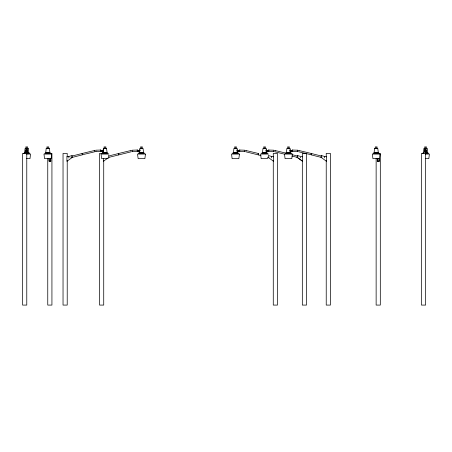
<?xml version="1.0" encoding="UTF-8"?>
<svg xmlns="http://www.w3.org/2000/svg" width="452" height="452" viewBox="0 0 452 452"><rect width="100%" height="100%" fill="white"/><g stroke="black" fill="none" stroke-linecap="round" stroke-linejoin="round"><path stroke-width="0.68" d="M82.23 154.782L94.621 151.815L94.621 150.471L82.219 153.465L82.219 154.878L70.891 157.737M118.712 154.352L118.718 154.878L118.718 153.465L131.12 150.471L131.12 151.815L108.051 157.567M258.267 154.352L258.278 154.878L258.278 153.465L245.877 150.471L245.877 151.815L260.945 155.55M311.236 154.782L298.828 151.815L298.828 150.471L311.23 153.465L311.23 154.878L321.897 157.567M100.762 150.363L100.773 150.036L95.796 150.194L95.784 151.177L95.796 151.482L100.773 151.347C101.31 148.12 98.745 151.431 103.378 150.798L103.112 152.386L102.056 151.448M103.378 151.855L103.389 149.923M118.712 153.991L118.723 153.488L108.717 155.991M137.261 150.375L137.272 149.878L137.272 151.347L132.295 151.505L132.295 150.194L137.272 150.036L137.289 151.448L139.747 151.448L139.894 149.923M239.735 150.375L239.724 149.878L239.718 151.324L244.701 151.505L244.701 150.194L239.724 150.036L239.735 151.448L237.272 151.448L237.379 152.386L238.436 151.448M258.267 153.991L258.278 153.488M266.126 152.386L266.143 149.878L266.16 150.369M268.754 151.448L268.765 149.878L268.787 150.369M271.618 157.889L271.618 157.183M290.031 152.386L290.048 149.878L290.071 150.369M291.399 151.448L290.303 152.386L290.195 151.448L292.693 151.448L292.676 149.878L292.676 151.347L297.653 151.505L297.665 151.177M26.595 149.866L26.95 149.923A0.825 0.825 0 0 1 27.453 150.572L27.459 152.386L27.312 150.578A0.825 0.825 0 0 0 26.798 149.923M425.439 149.866L425.795 149.923A0.825 0.825 0 0 1 426.298 150.572L426.304 152.386L426.157 150.578A0.825 0.825 0 0 0 425.643 149.923M139.888 150.375L139.888 150.036M237.085 150.369L237.097 149.878L237.114 152.386M286.02 153.149L274.923 150.471L274.923 151.815L284.715 154.234M300.642 157.183L300.642 157.889M324.547 157.183L324.547 157.889M26.595 152.386L26.611 150.974M27.063 148.51L27.097 150.256L26.617 150.267L26.64 148.51M131.114 150.804L131.12 150.493M245.871 150.804L245.877 150.493M425.908 148.51L425.942 150.256L425.468 150.267L425.485 148.51M68.879 157.042L68.879 158.036M94.609 150.804L94.615 150.493M298.817 150.804L298.828 150.493M95.807 151.177L95.801 151.482M273.759 151.177L273.748 151.505L268.77 151.347L268.77 150.036L273.748 150.194L273.754 151.482M292.664 150.363L292.676 150.036L297.653 150.194L297.665 150.68M26.216 148.51L26.148 150.245L26.617 150.267M425.066 148.51L424.999 150.245L425.468 150.267M297.653 150.194L297.653 151.505M103.316 149.51L103.418 148.51L103.242 150.245M103.169 150.787L103.005 152.386L107.056 152.386L106.553 148.51L103.355 148.51L103.209 150.256M139.702 150.262L139.854 148.51L143.052 148.51L143.555 152.386L139.448 152.386M132.295 151.505L132.289 151.177M139.747 151.448L139.64 152.386L138.561 151.448M244.701 151.505L244.69 151.177M297.049 157.234L302.62 161.302L297.015 157.234L297.461 155.528M324.53 156.46L326.525 156.46L326.491 161.302L320.92 157.234L321.332 155.528L324.564 156.46M267.494 151.448L266.397 152.386L266.29 151.448L268.787 151.448M107.469 158.364L103.423 161.302L103.451 158.533M68.885 156.46L72.122 155.528L72.083 156.674L72.529 157.234L66.924 161.302L66.924 156.46L68.924 156.46M26.521 149.866L26.318 149.923A0.825 0.825 0 0 0 25.815 150.578L25.668 150.584A0.825 0.825 0 0 1 26.171 149.928L26.741 149.866M425.372 149.866L425.162 149.923A0.825 0.825 0 0 0 424.716 150.375M71.557 156.16L82.219 153.465L82.236 153.991M27.08 149.533L26.182 149.51M425.931 149.533L425.027 149.51M425.586 149.866L425.016 149.923A0.825 0.825 0 0 0 424.513 150.578L424.654 151.448M25.753 146.917L27.679 146.917M46.85 146.917L48.782 146.917M104 146.917L105.932 146.917M140.499 146.917L142.431 146.917M234.565 146.917L236.498 146.917M263.618 146.917L265.544 146.917M287.523 146.917L289.449 146.917M375.233 146.917L377.16 146.917M424.597 146.917L426.524 146.917M25.634 147.855L27.798 147.855M46.731 147.855L48.901 147.855M103.881 147.855L106.05 147.855M140.38 147.855L142.549 147.855M234.447 147.855L236.616 147.855M263.493 147.855L265.669 147.855M287.404 147.855L289.574 147.855M375.115 147.855L377.279 147.855M424.479 147.855L426.643 147.855M25.261 148.273L28.171 148.273M46.358 148.273L49.268 148.273M103.564 148.273L106.361 148.273M140.063 148.273L142.86 148.273M234.136 148.273L236.933 148.273M263.183 148.273L265.979 148.273M287.088 148.273L289.885 148.273M374.742 148.273L377.652 148.273M424.106 148.273L427.016 148.273M25.815 150.578L25.668 151.448M27.459 150.578L27.312 151.448M103.378 150.578L100.756 150.578L100.756 151.448L103.22 151.448M137.289 150.578L139.911 150.578M237.114 150.578L239.735 150.804L237.114 150.804M266.126 150.578L268.754 150.578M290.031 150.578L292.659 150.578M426.304 150.578L426.157 151.448M137.289 150.798L139.911 150.798M266.126 150.804L268.754 150.804M290.031 150.804L292.659 150.804M26.216 151.448L27.448 151.448M425.066 151.448L426.292 151.448M25.578 152.386L24.645 152.386L25.097 148.51L28.357 148.51L28.775 152.386L26.352 152.386M237.549 152.386L233.441 152.386L233.944 148.51L237.142 148.51L237.3 150.256M266.601 152.386L262.493 152.386L262.991 148.51L266.188 148.51L266.375 150.267M290.506 152.386L286.398 152.386L286.896 148.51L290.094 148.51L290.24 150.256M424.016 152.386L423.496 152.386L423.942 148.51L427.202 148.51L427.62 152.386L424.914 152.386M426.276 152.386L426.23 151.448M24.227 152.748L25.346 152.748M25.928 152.748L29.182 152.748M45.347 152.748L50.302 152.748M102.519 152.748L107.514 152.748M139.018 152.748L144.013 152.748M232.983 152.748L237.978 152.748M262.03 152.748L267.025 152.748M285.941 152.748L290.93 152.748M373.731 152.748L378.686 152.748M423.072 152.748L424.191 152.748M425.411 152.748L428.033 152.748M23.628 153.318L25.029 153.318M26.561 153.318L29.855 153.318M44.68 153.318L50.906 153.318M101.773 153.318L108.152 153.318M138.278 153.318L144.651 153.318M232.345 153.318L238.718 153.318M261.397 153.318L267.77 153.318M285.302 153.318L291.676 153.318M373.058 153.318L379.284 153.318M422.473 153.318L423.874 153.318M425.411 153.318L428.699 153.318M50.274 153.414L51.929 153.414L51.929 305.083L47.754 305.083L47.754 158.353M102.203 153.414L99.542 153.414L99.542 305.083L103.723 305.083L103.723 160.466M305.863 153.414L302.326 153.414L302.326 156.94M378.341 153.414L380.313 153.414L380.313 305.083L376.137 305.083L376.137 158.353M26.498 154.075L30.555 154.075L29.99 158.663L26.493 158.663M108.955 154.075L101.016 154.075L101.666 158.663L108.384 158.663M268.528 154.075L260.589 154.075L261.16 158.663L267.883 158.663M425.343 154.075L429.4 154.075L428.835 158.663L425.711 158.663M271.584 156.46L273.573 156.46L273.545 161.302M302.62 156.46L300.625 156.46L297.427 155.528M108.994 157.234L108.61 155.528M49.138 161.002L50.765 161.002M377.522 161.002L379.149 161.002M48.946 158.488L49.161 161.302L50.788 161.302L50.788 158.533M377.33 158.488L377.544 161.302L379.171 161.302L379.171 158.533M291.992 156.053L297.326 157.398M267.612 157.234L268.946 157.567M321.897 156.16L311.23 153.465L311.242 153.991M291.992 154.646L297.992 156.16M271.612 156.46L268.386 155.528L268.415 156.674L267.979 157.234L273.573 161.302M274.923 150.471L274.935 150.804M290.314 151.313L290.421 152.386M266.409 151.313L266.516 152.386M378.957 158.488L379.171 161.302M50.573 158.488L50.788 161.302M27.386 151.448L27.442 152.386M27.103 150.787L27.131 152.386M377.544 158.533L377.544 161.302M326.231 156.94L326.231 153.414L330.412 153.414L330.412 305.083L326.231 305.083L326.231 160.466M306.507 153.414L306.507 305.083L302.326 305.083L302.326 160.466M302.586 156.46L302.586 161.302M273.274 156.94L273.274 153.414L277.46 153.414L277.46 305.083L273.274 305.083L273.274 160.466M67.218 156.94L67.218 153.414L63.037 153.414L63.037 305.083L67.218 305.083L67.218 160.466M49.161 159.228L49.161 161.302M25.515 151.318A0.684 0.684 0 0 1 25.685 150.669A0.644 0.644 0 0 1 26.611 150.663A0.684 0.684 0 0 1 26.465 151.731M25.645 151.177A0.655 0.655 0 0 1 25.939 150.256A0.655 0.655 0 0 1 26.826 150.623A0.655 0.655 0 0 1 26.386 151.482M26.03 151.154A0.655 0.655 0 0 1 26.159 150.12A0.655 0.655 0 0 1 27.126 150.522A0.655 0.655 0 0 1 26.493 151.347M425.146 151.804A0.684 0.684 0 0 0 425.456 150.669A0.644 0.644 0 0 0 424.53 150.663M424.62 151.731A0.684 0.684 0 0 1 424.473 150.669M424.597 151.313A0.655 0.655 0 0 1 424.733 150.284A0.655 0.655 0 0 1 425.694 150.68A0.655 0.655 0 0 1 425.061 151.505M424.682 150.691A0.655 0.655 0 0 1 425.394 150.036A0.655 0.655 0 0 1 425.982 150.804A0.655 0.655 0 0 1 425.168 151.324M51.647 154.075L51.161 158.663L44.545 158.663L43.98 154.075L51.647 154.075M380.025 154.075L379.544 158.663L372.923 158.663L372.358 154.075L380.025 154.075M46.177 148.51L45.759 152.386L49.884 152.386L49.432 148.51L46.177 148.51M374.555 148.51L374.137 152.386L378.267 152.386L377.815 148.51L374.555 148.51M145.454 154.075L144.883 158.663L138.159 158.663L137.515 154.075L145.454 154.075M239.481 154.075L238.837 158.663L232.113 158.663L231.543 154.075L239.481 154.075M292.433 154.075L291.789 158.663L285.065 158.663L284.494 154.075L292.433 154.075M26.775 153.414L22.6 153.414L22.6 305.083L26.775 305.083L26.775 153.414M425.62 153.414L421.445 153.414L421.445 305.083L425.62 305.083L425.62 153.414"/></g></svg>
